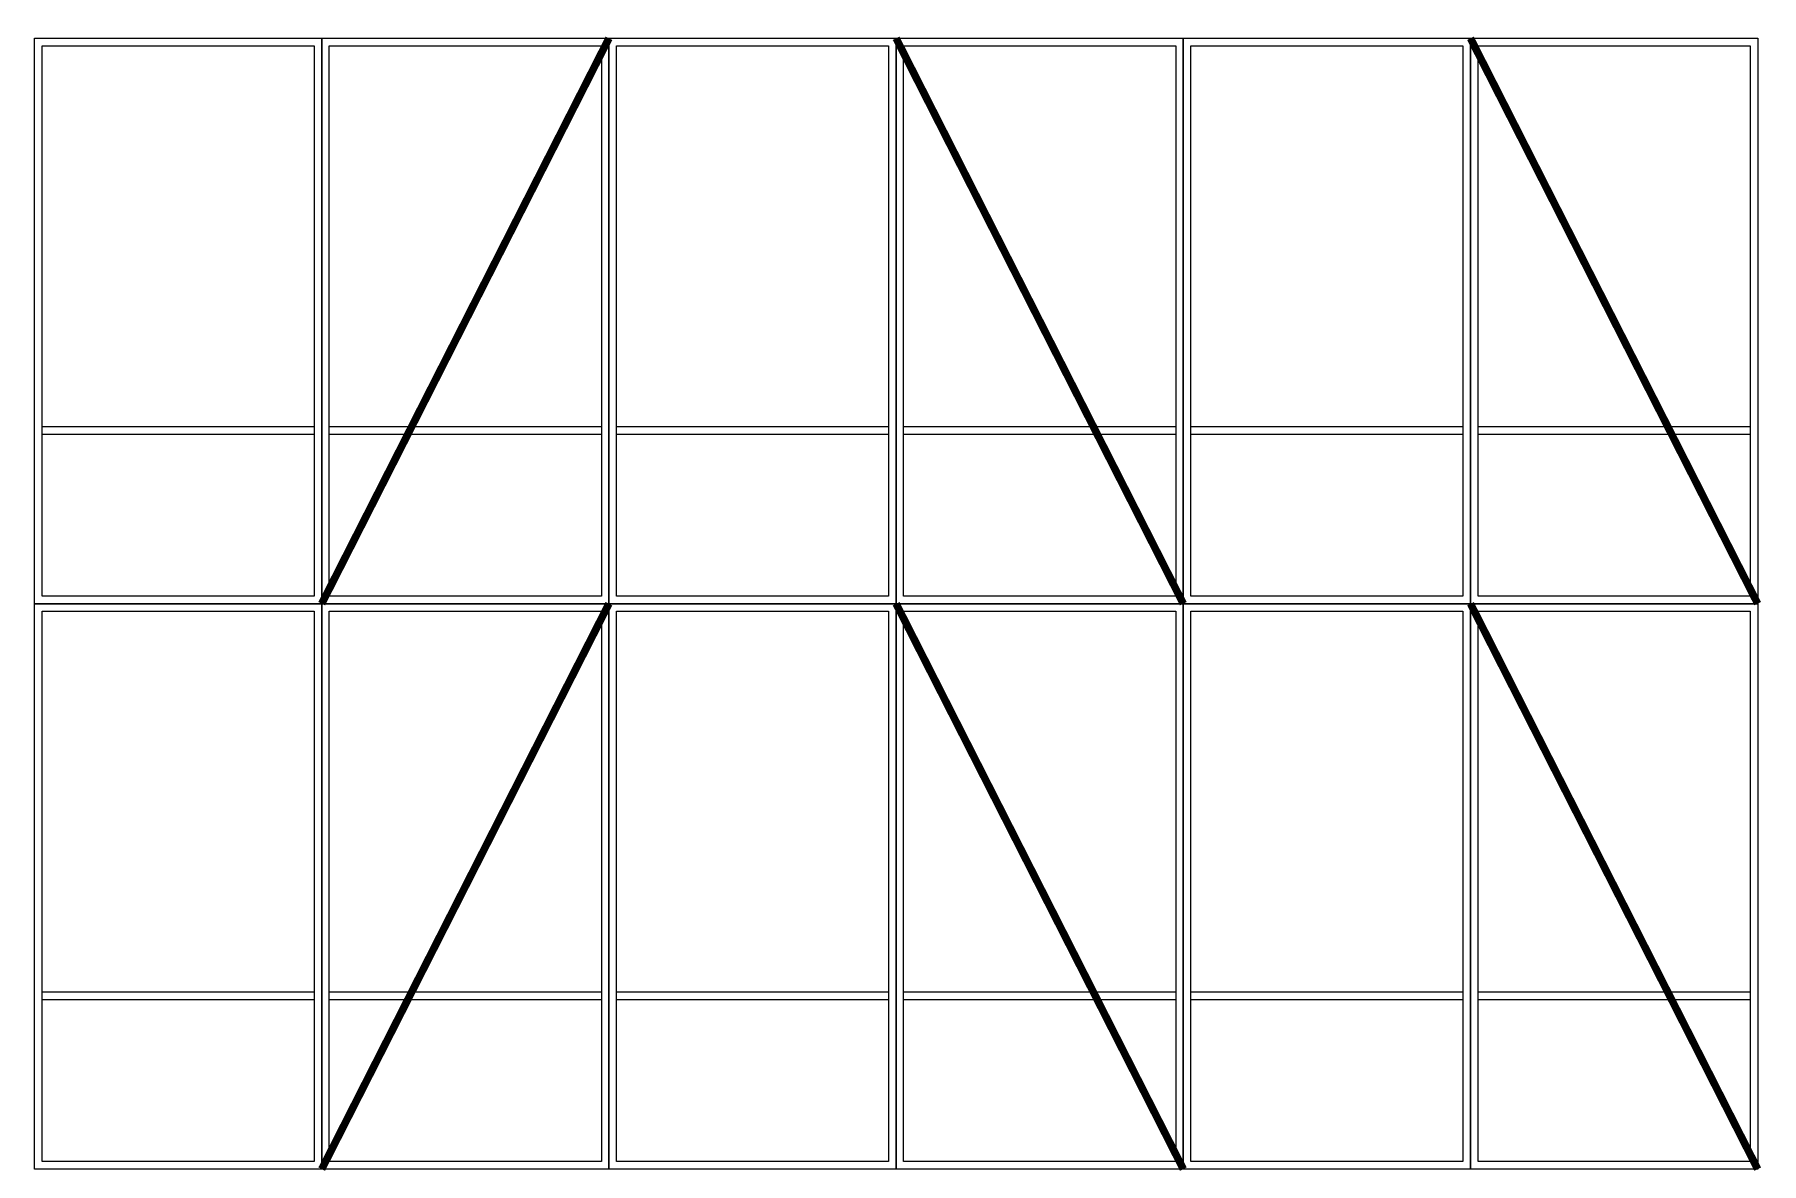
# Model space of a CAD drawing. Header units: metres. Extents: x -300 to 4827, y -95 to 2390.
# Drawn here: x 1640 to 2098.2, y 491.5 to 791 of the extents above; entities that cross this region are included whole.
import ezdxf

# ---------------------------------------------------------------- set-up
doc = ezdxf.new("R2010")
doc.units = ezdxf.units.M
for name, color, linetype in [('diagonal_braces', 5, 'CONTINUOUS'), ('rect_polygon', 7, 'CONTINUOUS'), ('rung', 7, 'CONTINUOUS')]:
    doc.layers.add(name, color=color, linetype=linetype)

msp = doc.modelspace()

# ---------------------------------------------------------------- linework, layer by layer
at = {"layer": 'diagonal_braces'}
for points in [[(1716.2, 640, 2, 2, 0), (1792.4, 790, 2, 2, 0)], [(1716.2, 640, 2, 2, 0), (1792.4, 790, 2, 2, 0)], [(1716.2, 640, 2, 2, 0), (1792.4, 790, 2, 2, 0)], [(1716.2, 640, 2, 2, 0), (1792.4, 790, 2, 2, 0)], [(1716.2, 640, 2, 2, 0), (1792.4, 790, 2, 2, 0)], [(1716.2, 640, 2, 2, 0), (1792.4, 790, 2, 2, 0)], [(1716.2, 640, 2, 2, 0), (1792.4, 790, 2, 2, 0)], [(1716.2, 640, 2, 2, 0), (1792.4, 790, 2, 2, 0)], [(1868.6, 790, 2, 2, 0), (1944.8, 640, 2, 2, 0)], [(1868.6, 790, 2, 2, 0), (1944.8, 640, 2, 2, 0)], [(1868.6, 790, 2, 2, 0), (1944.8, 640, 2, 2, 0)], [(1868.6, 790, 2, 2, 0), (1944.8, 640, 2, 2, 0)], [(1868.6, 790, 2, 2, 0), (1944.8, 640, 2, 2, 0)], [(1868.6, 790, 2, 2, 0), (1944.8, 640, 2, 2, 0)], [(1868.6, 790, 2, 2, 0), (1944.8, 640, 2, 2, 0)], [(1868.6, 790, 2, 2, 0), (1944.8, 640, 2, 2, 0)], [(2021, 790, 2, 2, 0), (2097.2, 640, 2, 2, 0)], [(2021, 790, 2, 2, 0), (2097.2, 640, 2, 2, 0)], [(2021, 790, 2, 2, 0), (2097.2, 640, 2, 2, 0)], [(2021, 790, 2, 2, 0), (2097.2, 640, 2, 2, 0)], [(2021, 790, 2, 2, 0), (2097.2, 640, 2, 2, 0)], [(2021, 790, 2, 2, 0), (2097.2, 640, 2, 2, 0)], [(2021, 790, 2, 2, 0), (2097.2, 640, 2, 2, 0)], [(2021, 790, 2, 2, 0), (2097.2, 640, 2, 2, 0)], [(1716.2, 490, 2, 2, 0), (1792.4, 640, 2, 2, 0)], [(1716.2, 490, 2, 2, 0), (1792.4, 640, 2, 2, 0)], [(1716.2, 490, 2, 2, 0), (1792.4, 640, 2, 2, 0)], [(1716.2, 490, 2, 2, 0), (1792.4, 640, 2, 2, 0)], [(1716.2, 490, 2, 2, 0), (1792.4, 640, 2, 2, 0)], [(1716.2, 490, 2, 2, 0), (1792.4, 640, 2, 2, 0)], [(1716.2, 490, 2, 2, 0), (1792.4, 640, 2, 2, 0)], [(1716.2, 490, 2, 2, 0), (1792.4, 640, 2, 2, 0)], [(1868.6, 640, 2, 2, 0), (1944.8, 490, 2, 2, 0)], [(1868.6, 640, 2, 2, 0), (1944.8, 490, 2, 2, 0)], [(1868.6, 640, 2, 2, 0), (1944.8, 490, 2, 2, 0)], [(1868.6, 640, 2, 2, 0), (1944.8, 490, 2, 2, 0)], [(1868.6, 640, 2, 2, 0), (1944.8, 490, 2, 2, 0)], [(1868.6, 640, 2, 2, 0), (1944.8, 490, 2, 2, 0)], [(1868.6, 640, 2, 2, 0), (1944.8, 490, 2, 2, 0)], [(1868.6, 640, 2, 2, 0), (1944.8, 490, 2, 2, 0)], [(2021, 640, 2, 2, 0), (2097.2, 490, 2, 2, 0)], [(2021, 640, 2, 2, 0), (2097.2, 490, 2, 2, 0)], [(2021, 640, 2, 2, 0), (2097.2, 490, 2, 2, 0)], [(2021, 640, 2, 2, 0), (2097.2, 490, 2, 2, 0)], [(2021, 640, 2, 2, 0), (2097.2, 490, 2, 2, 0)], [(2021, 640, 2, 2, 0), (2097.2, 490, 2, 2, 0)], [(2021, 640, 2, 2, 0), (2097.2, 490, 2, 2, 0)], [(2021, 640, 2, 2, 0), (2097.2, 490, 2, 2, 0)]]:
    msp.add_lwpolyline(points, format="xyseb", dxfattribs=at)
at = {"layer": 'rect_polygon'}
for points in [[(1640, 640), (1640, 790), (1716.2, 790), (1716.2, 640)], [(1640, 640), (1640, 790), (1716.2, 790), (1716.2, 640)], [(1640, 640), (1640, 790), (1716.2, 790), (1716.2, 640)], [(1640, 640), (1640, 790), (1716.2, 790), (1716.2, 640)], [(1640, 640), (1640, 790), (1716.2, 790), (1716.2, 640)], [(1640, 640), (1640, 790), (1716.2, 790), (1716.2, 640)], [(1640, 640), (1640, 790), (1716.2, 790), (1716.2, 640)], [(1640, 640), (1640, 790), (1716.2, 790), (1716.2, 640)], [(1716.2, 640), (1716.2, 790), (1792.4, 790), (1792.4, 640)], [(1716.2, 640), (1716.2, 790), (1792.4, 790), (1792.4, 640)], [(1716.2, 640), (1716.2, 790), (1792.4, 790), (1792.4, 640)], [(1716.2, 640), (1716.2, 790), (1792.4, 790), (1792.4, 640)], [(1716.2, 640), (1716.2, 790), (1792.4, 790), (1792.4, 640)], [(1716.2, 640), (1716.2, 790), (1792.4, 790), (1792.4, 640)], [(1716.2, 640), (1716.2, 790), (1792.4, 790), (1792.4, 640)], [(1716.2, 640), (1716.2, 790), (1792.4, 790), (1792.4, 640)], [(1792.4, 640), (1792.4, 790), (1868.6, 790), (1868.6, 640)], [(1792.4, 640), (1792.4, 790), (1868.6, 790), (1868.6, 640)], [(1792.4, 640), (1792.4, 790), (1868.6, 790), (1868.6, 640)], [(1792.4, 640), (1792.4, 790), (1868.6, 790), (1868.6, 640)], [(1792.4, 640), (1792.4, 790), (1868.6, 790), (1868.6, 640)], [(1792.4, 640), (1792.4, 790), (1868.6, 790), (1868.6, 640)], [(1792.4, 640), (1792.4, 790), (1868.6, 790), (1868.6, 640)], [(1792.4, 640), (1792.4, 790), (1868.6, 790), (1868.6, 640)], [(1868.6, 640), (1868.6, 790), (1944.8, 790), (1944.8, 640)], [(1868.6, 640), (1868.6, 790), (1944.8, 790), (1944.8, 640)], [(1868.6, 640), (1868.6, 790), (1944.8, 790), (1944.8, 640)], [(1868.6, 640), (1868.6, 790), (1944.8, 790), (1944.8, 640)], [(1868.6, 640), (1868.6, 790), (1944.8, 790), (1944.8, 640)], [(1868.6, 640), (1868.6, 790), (1944.8, 790), (1944.8, 640)], [(1868.6, 640), (1868.6, 790), (1944.8, 790), (1944.8, 640)], [(1868.6, 640), (1868.6, 790), (1944.8, 790), (1944.8, 640)], [(1944.8, 640), (1944.8, 790), (2021, 790), (2021, 640)], [(1944.8, 640), (1944.8, 790), (2021, 790), (2021, 640)], [(1944.8, 640), (1944.8, 790), (2021, 790), (2021, 640)], [(1944.8, 640), (1944.8, 790), (2021, 790), (2021, 640)], [(1944.8, 640), (1944.8, 790), (2021, 790), (2021, 640)], [(1944.8, 640), (1944.8, 790), (2021, 790), (2021, 640)], [(1944.8, 640), (1944.8, 790), (2021, 790), (2021, 640)], [(1944.8, 640), (1944.8, 790), (2021, 790), (2021, 640)], [(2021, 640), (2021, 790), (2097.2, 790), (2097.2, 640)], [(2021, 640), (2021, 790), (2097.2, 790), (2097.2, 640)], [(2021, 640), (2021, 790), (2097.2, 790), (2097.2, 640)], [(2021, 640), (2021, 790), (2097.2, 790), (2097.2, 640)], [(2021, 640), (2021, 790), (2097.2, 790), (2097.2, 640)], [(2021, 640), (2021, 790), (2097.2, 790), (2097.2, 640)], [(2021, 640), (2021, 790), (2097.2, 790), (2097.2, 640)], [(2021, 640), (2021, 790), (2097.2, 790), (2097.2, 640)], [(1642, 642), (1642, 788), (1714.2, 788), (1714.2, 642)], [(1642, 642), (1642, 788), (1714.2, 788), (1714.2, 642)], [(1642, 642), (1642, 788), (1714.2, 788), (1714.2, 642)], [(1642, 642), (1642, 788), (1714.2, 788), (1714.2, 642)], [(1642, 642), (1642, 788), (1714.2, 788), (1714.2, 642)], [(1642, 642), (1642, 788), (1714.2, 788), (1714.2, 642)], [(1642, 642), (1642, 788), (1714.2, 788), (1714.2, 642)], [(1642, 642), (1642, 788), (1714.2, 788), (1714.2, 642)], [(1718.2, 642), (1718.2, 788), (1790.4, 788), (1790.4, 642)], [(1718.2, 642), (1718.2, 788), (1790.4, 788), (1790.4, 642)], [(1718.2, 642), (1718.2, 788), (1790.4, 788), (1790.4, 642)], [(1718.2, 642), (1718.2, 788), (1790.4, 788), (1790.4, 642)], [(1718.2, 642), (1718.2, 788), (1790.4, 788), (1790.4, 642)], [(1718.2, 642), (1718.2, 788), (1790.4, 788), (1790.4, 642)], [(1718.2, 642), (1718.2, 788), (1790.4, 788), (1790.4, 642)], [(1718.2, 642), (1718.2, 788), (1790.4, 788), (1790.4, 642)], [(1794.4, 642), (1794.4, 788), (1866.6, 788), (1866.6, 642)], [(1794.4, 642), (1794.4, 788), (1866.6, 788), (1866.6, 642)], [(1794.4, 642), (1794.4, 788), (1866.6, 788), (1866.6, 642)], [(1794.4, 642), (1794.4, 788), (1866.6, 788), (1866.6, 642)], [(1794.4, 642), (1794.4, 788), (1866.6, 788), (1866.6, 642)], [(1794.4, 642), (1794.4, 788), (1866.6, 788), (1866.6, 642)], [(1794.4, 642), (1794.4, 788), (1866.6, 788), (1866.6, 642)], [(1794.4, 642), (1794.4, 788), (1866.6, 788), (1866.6, 642)], [(1870.6, 642), (1870.6, 788), (1942.8, 788), (1942.8, 642)], [(1870.6, 642), (1870.6, 788), (1942.8, 788), (1942.8, 642)], [(1870.6, 642), (1870.6, 788), (1942.8, 788), (1942.8, 642)], [(1870.6, 642), (1870.6, 788), (1942.8, 788), (1942.8, 642)], [(1870.6, 642), (1870.6, 788), (1942.8, 788), (1942.8, 642)], [(1870.6, 642), (1870.6, 788), (1942.8, 788), (1942.8, 642)], [(1870.6, 642), (1870.6, 788), (1942.8, 788), (1942.8, 642)], [(1870.6, 642), (1870.6, 788), (1942.8, 788), (1942.8, 642)], [(1946.8, 642), (1946.8, 788), (2019, 788), (2019, 642)], [(1946.8, 642), (1946.8, 788), (2019, 788), (2019, 642)], [(1946.8, 642), (1946.8, 788), (2019, 788), (2019, 642)], [(1946.8, 642), (1946.8, 788), (2019, 788), (2019, 642)], [(1946.8, 642), (1946.8, 788), (2019, 788), (2019, 642)], [(1946.8, 642), (1946.8, 788), (2019, 788), (2019, 642)], [(1946.8, 642), (1946.8, 788), (2019, 788), (2019, 642)], [(1946.8, 642), (1946.8, 788), (2019, 788), (2019, 642)], [(2023, 642), (2023, 788), (2095.2, 788), (2095.2, 642)], [(2023, 642), (2023, 788), (2095.2, 788), (2095.2, 642)], [(2023, 642), (2023, 788), (2095.2, 788), (2095.2, 642)], [(2023, 642), (2023, 788), (2095.2, 788), (2095.2, 642)], [(2023, 642), (2023, 788), (2095.2, 788), (2095.2, 642)], [(2023, 642), (2023, 788), (2095.2, 788), (2095.2, 642)], [(2023, 642), (2023, 788), (2095.2, 788), (2095.2, 642)], [(2023, 642), (2023, 788), (2095.2, 788), (2095.2, 642)], [(1640, 490), (1640, 640), (1716.2, 640), (1716.2, 490)], [(1640, 490), (1640, 640), (1716.2, 640), (1716.2, 490)], [(1640, 490), (1640, 640), (1716.2, 640), (1716.2, 490)], [(1640, 490), (1640, 640), (1716.2, 640), (1716.2, 490)], [(1640, 490), (1640, 640), (1716.2, 640), (1716.2, 490)], [(1640, 490), (1640, 640), (1716.2, 640), (1716.2, 490)], [(1640, 490), (1640, 640), (1716.2, 640), (1716.2, 490)], [(1640, 490), (1640, 640), (1716.2, 640), (1716.2, 490)], [(1642, 492), (1642, 638), (1714.2, 638), (1714.2, 492)], [(1642, 492), (1642, 638), (1714.2, 638), (1714.2, 492)], [(1642, 492), (1642, 638), (1714.2, 638), (1714.2, 492)], [(1642, 492), (1642, 638), (1714.2, 638), (1714.2, 492)], [(1642, 492), (1642, 638), (1714.2, 638), (1714.2, 492)], [(1642, 492), (1642, 638), (1714.2, 638), (1714.2, 492)], [(1642, 492), (1642, 638), (1714.2, 638), (1714.2, 492)], [(1642, 492), (1642, 638), (1714.2, 638), (1714.2, 492)], [(1716.2, 490), (1716.2, 640), (1792.4, 640), (1792.4, 490)], [(1716.2, 490), (1716.2, 640), (1792.4, 640), (1792.4, 490)], [(1716.2, 490), (1716.2, 640), (1792.4, 640), (1792.4, 490)], [(1716.2, 490), (1716.2, 640), (1792.4, 640), (1792.4, 490)], [(1716.2, 490), (1716.2, 640), (1792.4, 640), (1792.4, 490)], [(1716.2, 490), (1716.2, 640), (1792.4, 640), (1792.4, 490)], [(1716.2, 490), (1716.2, 640), (1792.4, 640), (1792.4, 490)], [(1716.2, 490), (1716.2, 640), (1792.4, 640), (1792.4, 490)], [(1718.2, 492), (1718.2, 638), (1790.4, 638), (1790.4, 492)], [(1718.2, 492), (1718.2, 638), (1790.4, 638), (1790.4, 492)], [(1718.2, 492), (1718.2, 638), (1790.4, 638), (1790.4, 492)], [(1718.2, 492), (1718.2, 638), (1790.4, 638), (1790.4, 492)], [(1718.2, 492), (1718.2, 638), (1790.4, 638), (1790.4, 492)], [(1718.2, 492), (1718.2, 638), (1790.4, 638), (1790.4, 492)], [(1718.2, 492), (1718.2, 638), (1790.4, 638), (1790.4, 492)], [(1718.2, 492), (1718.2, 638), (1790.4, 638), (1790.4, 492)], [(1792.4, 490), (1792.4, 640), (1868.6, 640), (1868.6, 490)], [(1792.4, 490), (1792.4, 640), (1868.6, 640), (1868.6, 490)], [(1792.4, 490), (1792.4, 640), (1868.6, 640), (1868.6, 490)], [(1792.4, 490), (1792.4, 640), (1868.6, 640), (1868.6, 490)], [(1792.4, 490), (1792.4, 640), (1868.6, 640), (1868.6, 490)], [(1792.4, 490), (1792.4, 640), (1868.6, 640), (1868.6, 490)], [(1792.4, 490), (1792.4, 640), (1868.6, 640), (1868.6, 490)], [(1792.4, 490), (1792.4, 640), (1868.6, 640), (1868.6, 490)], [(1794.4, 492), (1794.4, 638), (1866.6, 638), (1866.6, 492)], [(1794.4, 492), (1794.4, 638), (1866.6, 638), (1866.6, 492)], [(1794.4, 492), (1794.4, 638), (1866.6, 638), (1866.6, 492)], [(1794.4, 492), (1794.4, 638), (1866.6, 638), (1866.6, 492)], [(1794.4, 492), (1794.4, 638), (1866.6, 638), (1866.6, 492)], [(1794.4, 492), (1794.4, 638), (1866.6, 638), (1866.6, 492)], [(1794.4, 492), (1794.4, 638), (1866.6, 638), (1866.6, 492)], [(1794.4, 492), (1794.4, 638), (1866.6, 638), (1866.6, 492)], [(1868.6, 490), (1868.6, 640), (1944.8, 640), (1944.8, 490)], [(1868.6, 490), (1868.6, 640), (1944.8, 640), (1944.8, 490)], [(1868.6, 490), (1868.6, 640), (1944.8, 640), (1944.8, 490)], [(1868.6, 490), (1868.6, 640), (1944.8, 640), (1944.8, 490)], [(1868.6, 490), (1868.6, 640), (1944.8, 640), (1944.8, 490)], [(1868.6, 490), (1868.6, 640), (1944.8, 640), (1944.8, 490)], [(1868.6, 490), (1868.6, 640), (1944.8, 640), (1944.8, 490)], [(1868.6, 490), (1868.6, 640), (1944.8, 640), (1944.8, 490)], [(1870.6, 492), (1870.6, 638), (1942.8, 638), (1942.8, 492)], [(1870.6, 492), (1870.6, 638), (1942.8, 638), (1942.8, 492)], [(1870.6, 492), (1870.6, 638), (1942.8, 638), (1942.8, 492)], [(1870.6, 492), (1870.6, 638), (1942.8, 638), (1942.8, 492)], [(1870.6, 492), (1870.6, 638), (1942.8, 638), (1942.8, 492)], [(1870.6, 492), (1870.6, 638), (1942.8, 638), (1942.8, 492)], [(1870.6, 492), (1870.6, 638), (1942.8, 638), (1942.8, 492)], [(1870.6, 492), (1870.6, 638), (1942.8, 638), (1942.8, 492)], [(1944.8, 490), (1944.8, 640), (2021, 640), (2021, 490)], [(1944.8, 490), (1944.8, 640), (2021, 640), (2021, 490)], [(1944.8, 490), (1944.8, 640), (2021, 640), (2021, 490)], [(1944.8, 490), (1944.8, 640), (2021, 640), (2021, 490)], [(1944.8, 490), (1944.8, 640), (2021, 640), (2021, 490)], [(1944.8, 490), (1944.8, 640), (2021, 640), (2021, 490)], [(1944.8, 490), (1944.8, 640), (2021, 640), (2021, 490)], [(1944.8, 490), (1944.8, 640), (2021, 640), (2021, 490)], [(1946.8, 492), (1946.8, 638), (2019, 638), (2019, 492)], [(1946.8, 492), (1946.8, 638), (2019, 638), (2019, 492)], [(1946.8, 492), (1946.8, 638), (2019, 638), (2019, 492)], [(1946.8, 492), (1946.8, 638), (2019, 638), (2019, 492)], [(1946.8, 492), (1946.8, 638), (2019, 638), (2019, 492)], [(1946.8, 492), (1946.8, 638), (2019, 638), (2019, 492)], [(1946.8, 492), (1946.8, 638), (2019, 638), (2019, 492)], [(1946.8, 492), (1946.8, 638), (2019, 638), (2019, 492)], [(2021, 490), (2021, 640), (2097.2, 640), (2097.2, 490)], [(2021, 490), (2021, 640), (2097.2, 640), (2097.2, 490)], [(2021, 490), (2021, 640), (2097.2, 640), (2097.2, 490)], [(2021, 490), (2021, 640), (2097.2, 640), (2097.2, 490)], [(2021, 490), (2021, 640), (2097.2, 640), (2097.2, 490)], [(2021, 490), (2021, 640), (2097.2, 640), (2097.2, 490)], [(2021, 490), (2021, 640), (2097.2, 640), (2097.2, 490)], [(2021, 490), (2021, 640), (2097.2, 640), (2097.2, 490)], [(2023, 492), (2023, 638), (2095.2, 638), (2095.2, 492)], [(2023, 492), (2023, 638), (2095.2, 638), (2095.2, 492)], [(2023, 492), (2023, 638), (2095.2, 638), (2095.2, 492)], [(2023, 492), (2023, 638), (2095.2, 638), (2095.2, 492)], [(2023, 492), (2023, 638), (2095.2, 638), (2095.2, 492)], [(2023, 492), (2023, 638), (2095.2, 638), (2095.2, 492)], [(2023, 492), (2023, 638), (2095.2, 638), (2095.2, 492)], [(2023, 492), (2023, 638), (2095.2, 638), (2095.2, 492)]]:
    msp.add_lwpolyline(points, close=True, dxfattribs=at)
at = {"layer": 'rung'}
for p, q in [((1642, 687), (1714.2, 687)), ((1642, 687), (1714.2, 687)), ((1642, 687), (1714.2, 687)), ((1642, 687), (1714.2, 687)), ((1642, 687), (1714.2, 687)), ((1642, 687), (1714.2, 687)), ((1642, 687), (1714.2, 687)), ((1642, 687), (1714.2, 687)), ((1642, 685), (1714.2, 685)), ((1642, 685), (1714.2, 685)), ((1642, 685), (1714.2, 685)), ((1642, 685), (1714.2, 685)), ((1642, 685), (1714.2, 685)), ((1642, 685), (1714.2, 685)), ((1642, 685), (1714.2, 685)), ((1642, 685), (1714.2, 685)), ((1718.2, 687), (1790.4, 687)), ((1718.2, 687), (1790.4, 687)), ((1718.2, 687), (1790.4, 687)), ((1718.2, 687), (1790.4, 687)), ((1718.2, 687), (1790.4, 687)), ((1718.2, 687), (1790.4, 687)), ((1718.2, 687), (1790.4, 687)), ((1718.2, 687), (1790.4, 687)), ((1718.2, 685), (1790.4, 685)), ((1718.2, 685), (1790.4, 685)), ((1718.2, 685), (1790.4, 685)), ((1718.2, 685), (1790.4, 685)), ((1718.2, 685), (1790.4, 685)), ((1718.2, 685), (1790.4, 685)), ((1718.2, 685), (1790.4, 685)), ((1718.2, 685), (1790.4, 685)), ((1794.4, 687), (1866.6, 687)), ((1794.4, 687), (1866.6, 687)), ((1794.4, 687), (1866.6, 687)), ((1794.4, 687), (1866.6, 687)), ((1794.4, 687), (1866.6, 687)), ((1794.4, 687), (1866.6, 687)), ((1794.4, 687), (1866.6, 687)), ((1794.4, 687), (1866.6, 687)), ((1794.4, 685), (1866.6, 685)), ((1794.4, 685), (1866.6, 685)), ((1794.4, 685), (1866.6, 685)), ((1794.4, 685), (1866.6, 685)), ((1794.4, 685), (1866.6, 685)), ((1794.4, 685), (1866.6, 685)), ((1794.4, 685), (1866.6, 685)), ((1794.4, 685), (1866.6, 685)), ((1870.6, 687), (1942.8, 687)), ((1870.6, 687), (1942.8, 687)), ((1870.6, 687), (1942.8, 687)), ((1870.6, 687), (1942.8, 687)), ((1870.6, 687), (1942.8, 687)), ((1870.6, 687), (1942.8, 687)), ((1870.6, 687), (1942.8, 687)), ((1870.6, 687), (1942.8, 687)), ((1870.6, 685), (1942.8, 685)), ((1870.6, 685), (1942.8, 685)), ((1870.6, 685), (1942.8, 685)), ((1870.6, 685), (1942.8, 685)), ((1870.6, 685), (1942.8, 685)), ((1870.6, 685), (1942.8, 685)), ((1870.6, 685), (1942.8, 685)), ((1870.6, 685), (1942.8, 685)), ((1946.8, 687), (2019, 687)), ((1946.8, 687), (2019, 687)), ((1946.8, 687), (2019, 687)), ((1946.8, 687), (2019, 687)), ((1946.8, 687), (2019, 687)), ((1946.8, 687), (2019, 687)), ((1946.8, 687), (2019, 687)), ((1946.8, 687), (2019, 687)), ((1946.8, 685), (2019, 685)), ((1946.8, 685), (2019, 685)), ((1946.8, 685), (2019, 685)), ((1946.8, 685), (2019, 685)), ((1946.8, 685), (2019, 685)), ((1946.8, 685), (2019, 685)), ((1946.8, 685), (2019, 685)), ((1946.8, 685), (2019, 685)), ((2023, 687), (2095.2, 687)), ((2023, 687), (2095.2, 687)), ((2023, 687), (2095.2, 687)), ((2023, 687), (2095.2, 687)), ((2023, 687), (2095.2, 687)), ((2023, 687), (2095.2, 687)), ((2023, 687), (2095.2, 687)), ((2023, 687), (2095.2, 687)), ((2023, 685), (2095.2, 685)), ((2023, 685), (2095.2, 685)), ((2023, 685), (2095.2, 685)), ((2023, 685), (2095.2, 685)), ((2023, 685), (2095.2, 685)), ((2023, 685), (2095.2, 685)), ((2023, 685), (2095.2, 685)), ((2023, 685), (2095.2, 685)), ((1642, 537), (1714.2, 537)), ((1642, 537), (1714.2, 537)), ((1642, 537), (1714.2, 537)), ((1642, 537), (1714.2, 537)), ((1642, 537), (1714.2, 537)), ((1642, 537), (1714.2, 537)), ((1642, 537), (1714.2, 537)), ((1642, 537), (1714.2, 537)), ((1718.2, 537), (1790.4, 537)), ((1718.2, 537), (1790.4, 537)), ((1718.2, 537), (1790.4, 537)), ((1718.2, 537), (1790.4, 537)), ((1718.2, 537), (1790.4, 537)), ((1718.2, 537), (1790.4, 537)), ((1718.2, 537), (1790.4, 537)), ((1718.2, 537), (1790.4, 537)), ((1794.4, 537), (1866.6, 537)), ((1794.4, 537), (1866.6, 537)), ((1794.4, 537), (1866.6, 537)), ((1794.4, 537), (1866.6, 537)), ((1794.4, 537), (1866.6, 537)), ((1794.4, 537), (1866.6, 537)), ((1794.4, 537), (1866.6, 537)), ((1794.4, 537), (1866.6, 537)), ((1870.6, 537), (1942.8, 537)), ((1870.6, 537), (1942.8, 537)), ((1870.6, 537), (1942.8, 537)), ((1870.6, 537), (1942.8, 537)), ((1870.6, 537), (1942.8, 537)), ((1870.6, 537), (1942.8, 537)), ((1870.6, 537), (1942.8, 537)), ((1870.6, 537), (1942.8, 537)), ((1946.8, 537), (2019, 537)), ((1946.8, 537), (2019, 537)), ((1946.8, 537), (2019, 537)), ((1946.8, 537), (2019, 537)), ((1946.8, 537), (2019, 537)), ((1946.8, 537), (2019, 537)), ((1946.8, 537), (2019, 537)), ((1946.8, 537), (2019, 537)), ((2023, 537), (2095.2, 537)), ((2023, 537), (2095.2, 537)), ((2023, 537), (2095.2, 537)), ((2023, 537), (2095.2, 537)), ((2023, 537), (2095.2, 537)), ((2023, 537), (2095.2, 537)), ((2023, 537), (2095.2, 537)), ((2023, 537), (2095.2, 537)), ((1642, 535), (1714.2, 535)), ((1642, 535), (1714.2, 535)), ((1642, 535), (1714.2, 535)), ((1642, 535), (1714.2, 535)), ((1642, 535), (1714.2, 535)), ((1642, 535), (1714.2, 535)), ((1642, 535), (1714.2, 535)), ((1642, 535), (1714.2, 535)), ((1718.2, 535), (1790.4, 535)), ((1718.2, 535), (1790.4, 535)), ((1718.2, 535), (1790.4, 535)), ((1718.2, 535), (1790.4, 535)), ((1718.2, 535), (1790.4, 535)), ((1718.2, 535), (1790.4, 535)), ((1718.2, 535), (1790.4, 535)), ((1718.2, 535), (1790.4, 535)), ((1794.4, 535), (1866.6, 535)), ((1794.4, 535), (1866.6, 535)), ((1794.4, 535), (1866.6, 535)), ((1794.4, 535), (1866.6, 535)), ((1794.4, 535), (1866.6, 535)), ((1794.4, 535), (1866.6, 535)), ((1794.4, 535), (1866.6, 535)), ((1794.4, 535), (1866.6, 535)), ((1870.6, 535), (1942.8, 535)), ((1870.6, 535), (1942.8, 535)), ((1870.6, 535), (1942.8, 535)), ((1870.6, 535), (1942.8, 535)), ((1870.6, 535), (1942.8, 535)), ((1870.6, 535), (1942.8, 535)), ((1870.6, 535), (1942.8, 535)), ((1870.6, 535), (1942.8, 535)), ((1946.8, 535), (2019, 535)), ((1946.8, 535), (2019, 535)), ((1946.8, 535), (2019, 535)), ((1946.8, 535), (2019, 535)), ((1946.8, 535), (2019, 535)), ((1946.8, 535), (2019, 535)), ((1946.8, 535), (2019, 535)), ((1946.8, 535), (2019, 535)), ((2023, 535), (2095.2, 535)), ((2023, 535), (2095.2, 535)), ((2023, 535), (2095.2, 535)), ((2023, 535), (2095.2, 535)), ((2023, 535), (2095.2, 535)), ((2023, 535), (2095.2, 535)), ((2023, 535), (2095.2, 535)), ((2023, 535), (2095.2, 535))]:
    msp.add_line(p, q, dxfattribs=at)

doc.saveas('drawing.dxf')
